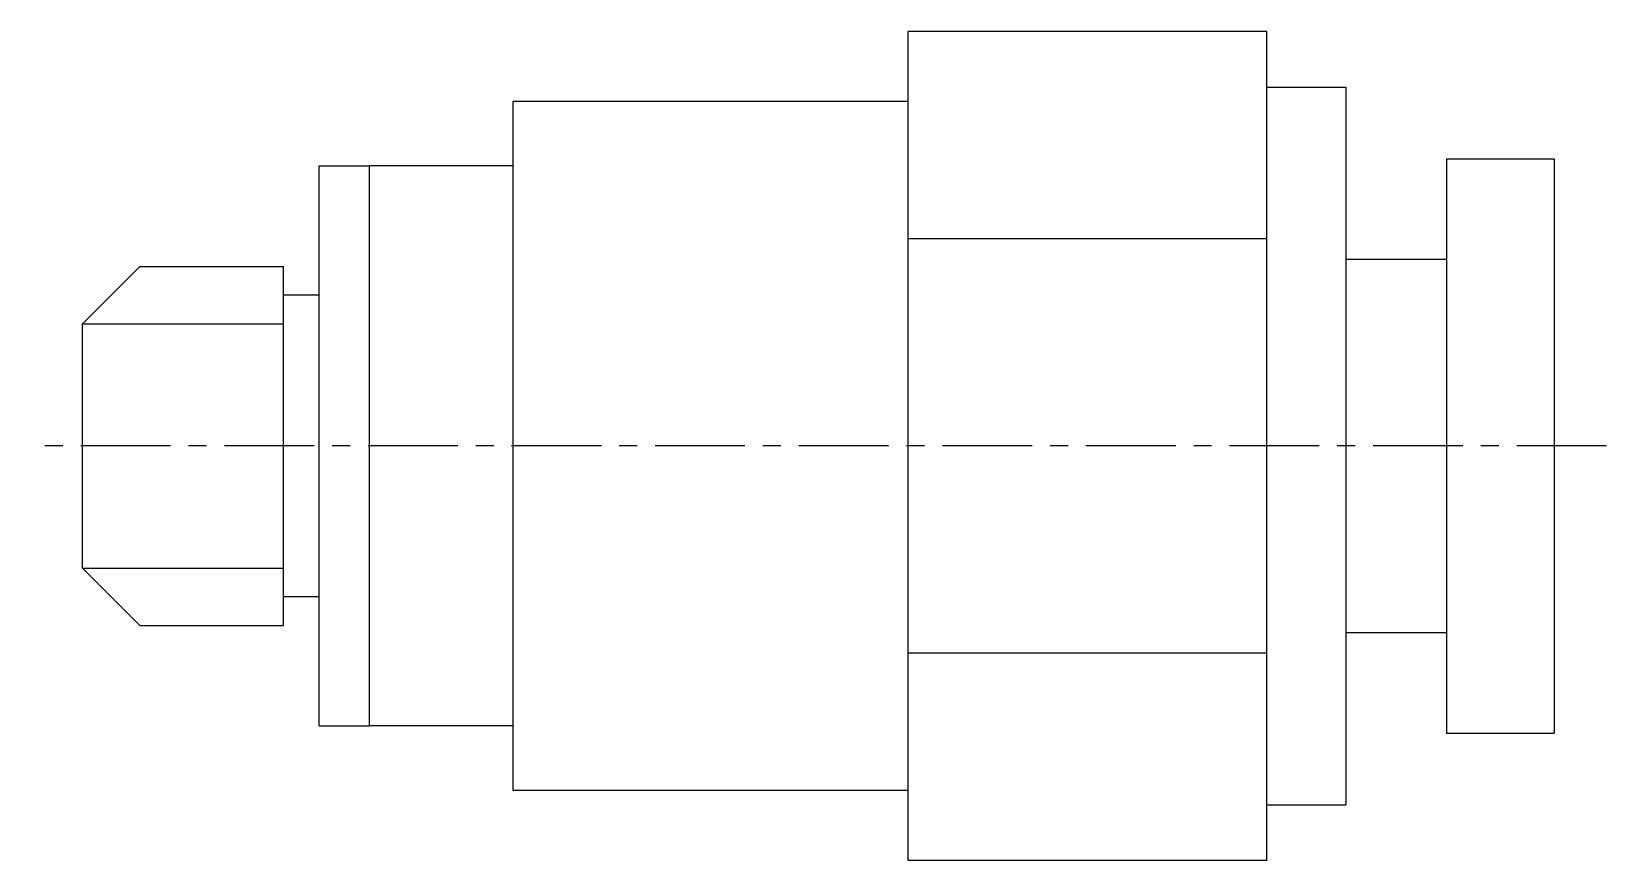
# Model space of a CAD drawing. Extents: x 0.5 to 37.6, y 0 to 42.3.
# Drawn here: x 15.68 to 37.62, y 30.75 to 42.3 of the extents above; entities outside this region: 2.
import ezdxf

# ---------------------------------------------------------------- set-up
doc = ezdxf.new("R2010")
doc.units = 0
doc.linetypes.add('CENTER', pattern=[2, 1.25, -0.25, 0.25, -0.25])
doc.layers.get('0').update_dxf_attribs({"linetype": 'CONTINUOUS'})
doc.layers.add('CENTER', color=1, linetype='CENTER')
doc.styles.get("Standard").update_dxf_attribs({"font": 'txt.shx'})

# ---------------------------------------------------------------- blocks, each defined once
blk = doc.blocks.new('*U1')
at = {"color": 7, "linetype": 'CONTINUOUS'}
blk.add_text('MLCNLSS04-M5', height=3, dxfattribs=at).set_placement((0, 0))
blk = doc.blocks.new('*U2')
at = {"color": 7, "linetype": 'CONTINUOUS'}
blk.add_text('MLCNLSS4-M5', height=3, dxfattribs=at).set_placement((0, 5))

msp = doc.modelspace()

# ---------------------------------------------------------------- linework, layer by layer
at = {"color": 7, "linetype": 'CONTINUOUS'}
for p, q in [((27.89, 30.752), (27.89, 42.299)), ((32.89, 42.299), (27.89, 42.299)), ((32.89, 30.752), (32.89, 42.299)), ((32.89, 41.526), (33.99, 41.526)), ((33.99, 41.526), (33.99, 31.526)), ((27.89, 41.326), (22.39, 41.326)), ((22.39, 31.726), (22.39, 41.326)), ((19.69, 40.426), (20.39, 40.426)), ((19.69, 32.626), (19.69, 40.426)), ((22.39, 40.426), (20.39, 40.426)), ((20.39, 32.626), (20.39, 40.426)), ((35.39, 40.526), (35.39, 32.526)), ((35.39, 40.526), (36.89, 40.526)), ((36.89, 40.526), (36.89, 32.526)), ((32.89, 39.412), (27.89, 39.412)), ((33.99, 39.126), (35.39, 39.126)), ((17.19, 39.026), (16.39, 38.226)), ((17.19, 39.026), (19.19, 39.026)), ((19.19, 34.026), (19.19, 39.026)), ((19.69, 38.626), (19.19, 38.626)), ((16.39, 38.226), (19.19, 38.226)), ((16.39, 34.826), (16.39, 38.226)), ((16.39, 34.826), (19.19, 34.826)), ((17.19, 34.026), (16.39, 34.826)), ((19.69, 34.426), (19.19, 34.426)), ((17.19, 34.026), (19.19, 34.026)), ((33.99, 33.926), (35.39, 33.926)), ((32.89, 33.639), (27.89, 33.639)), ((19.69, 32.626), (20.39, 32.626)), ((22.39, 32.626), (20.39, 32.626)), ((35.39, 32.526), (36.89, 32.526)), ((27.89, 31.726), (22.39, 31.726)), ((32.89, 31.526), (33.99, 31.526)), ((32.89, 30.752), (27.89, 30.752))]:
    msp.add_line(p, q, dxfattribs=at)
at = {"layer": 'CENTER', "color": 1, "linetype": 'CENTER'}
msp.add_line((37.619, 36.526), (15.681, 36.526), dxfattribs=at)

# ---------------------------------------------------------------- block references
at = {"color": 7, "linetype": 'CONTINUOUS'}
for name in ['*U2', '*U1']:
    msp.add_blockref(name, (0, 0), dxfattribs=at)

doc.saveas('drawing.dxf')
